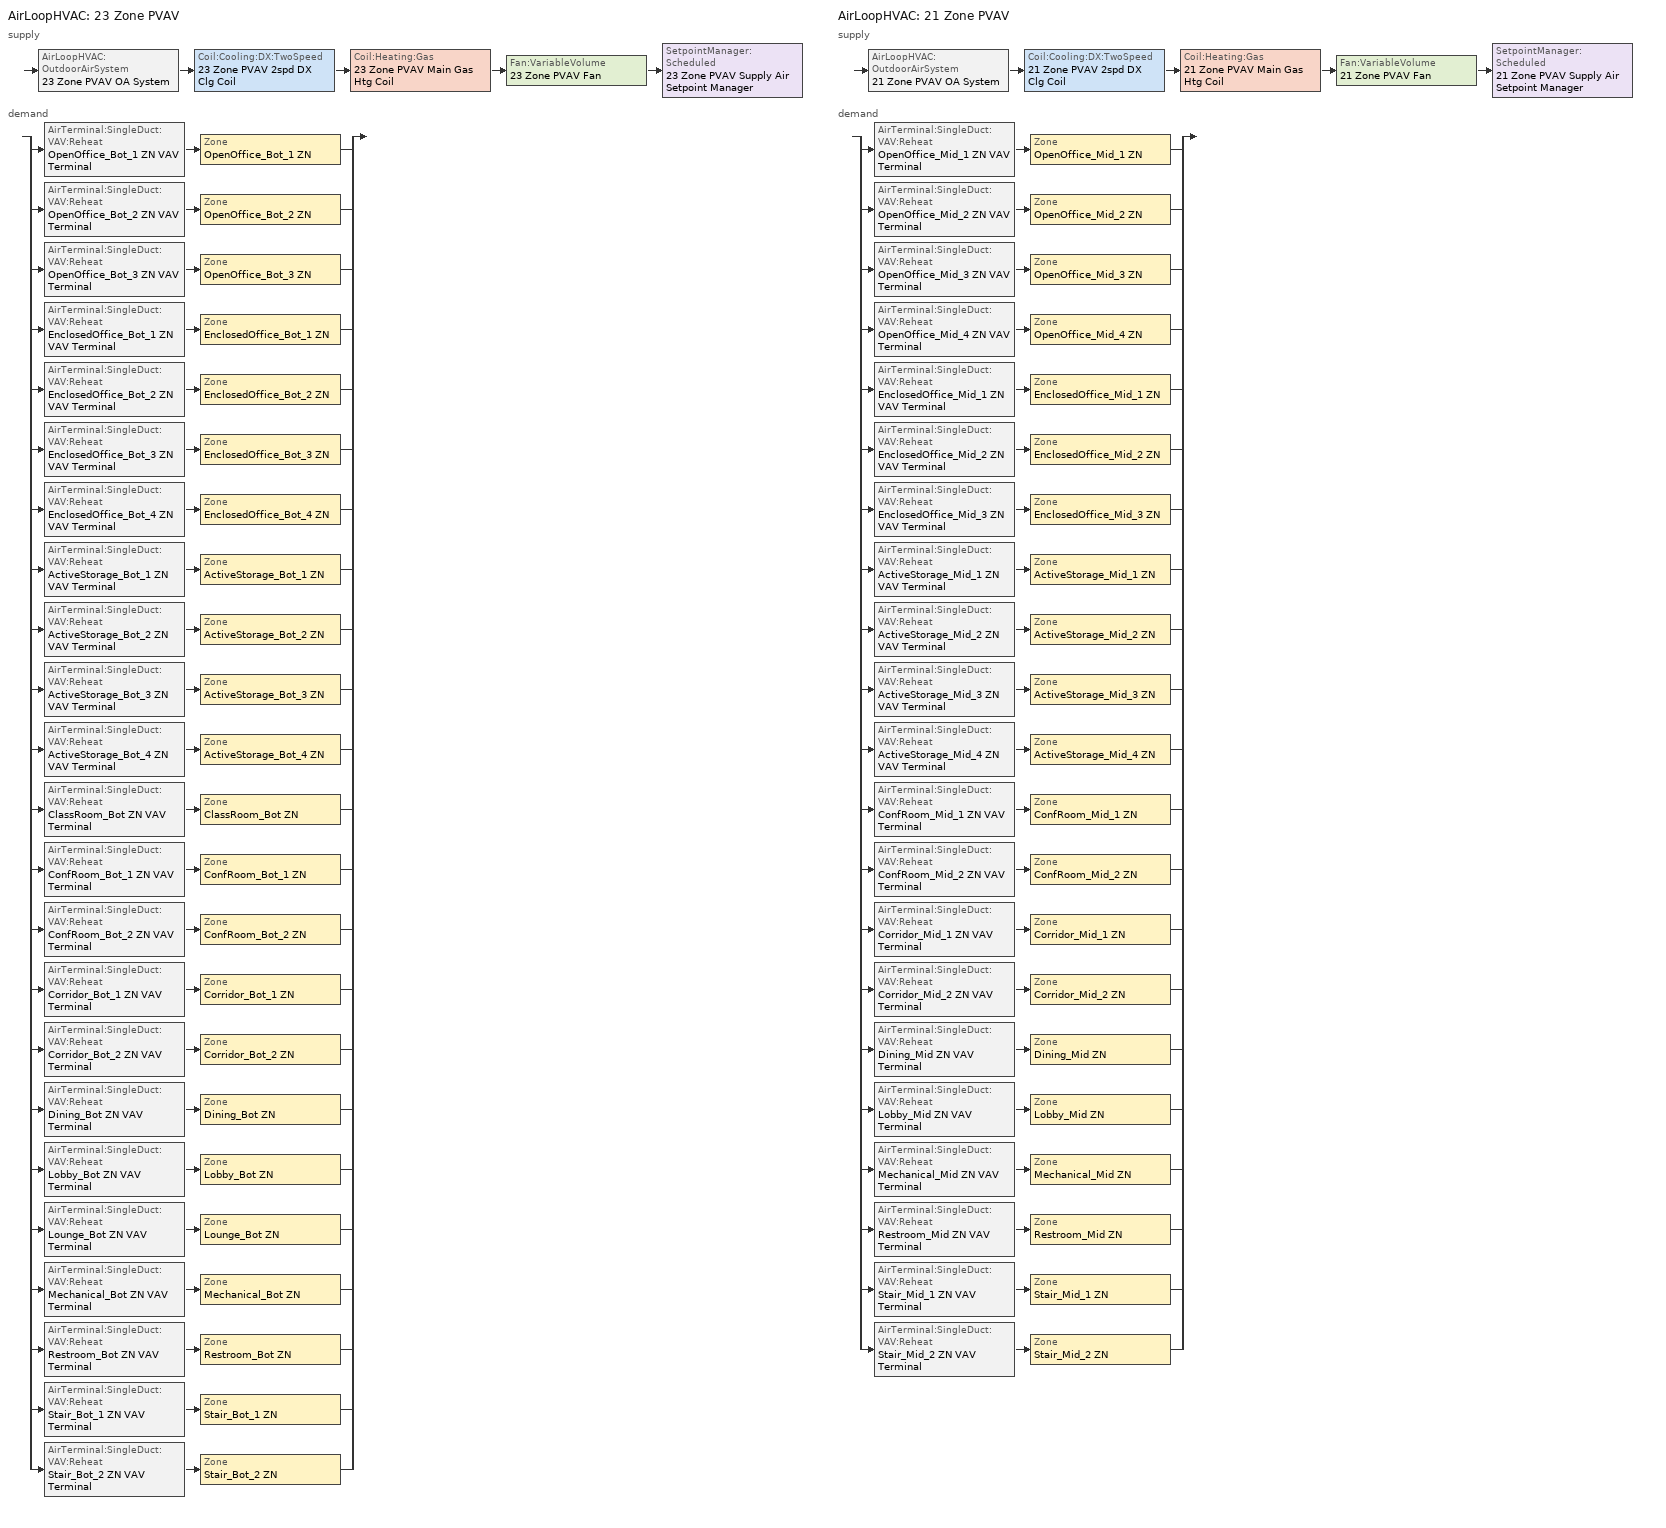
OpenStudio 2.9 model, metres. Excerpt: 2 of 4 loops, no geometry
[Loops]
AirLoopHVAC '23 Zone PVAV'
 supply: AirLoopHVAC:OutdoorAirSystem '23 Zone PVAV OA System' > Coil:Cooling:DX:TwoSpeed '23 Zone PVAV 2spd DX Clg Coil' > Coil:Heating:Gas '23 Zone PVAV Main Gas Htg Coil' > Fan:VariableVolume '23 Zone PVAV Fan' > SetpointManager:Scheduled '23 Zone PVAV Supply Air Setpoint Manager'
 demand: split
  | AirTerminal:SingleDuct:VAV:Reheat 'OpenOffice_Bot_1 ZN VAV Terminal' > Zone 'OpenOffice_Bot_1 ZN'
  | AirTerminal:SingleDuct:VAV:Reheat 'OpenOffice_Bot_2 ZN VAV Terminal' > Zone 'OpenOffice_Bot_2 ZN'
  | AirTerminal:SingleDuct:VAV:Reheat 'OpenOffice_Bot_3 ZN VAV Terminal' > Zone 'OpenOffice_Bot_3 ZN'
  | AirTerminal:SingleDuct:VAV:Reheat 'EnclosedOffice_Bot_1 ZN VAV Terminal' > Zone 'EnclosedOffice_Bot_1 ZN'
  | AirTerminal:SingleDuct:VAV:Reheat 'EnclosedOffice_Bot_2 ZN VAV Terminal' > Zone 'EnclosedOffice_Bot_2 ZN'
  | AirTerminal:SingleDuct:VAV:Reheat 'EnclosedOffice_Bot_3 ZN VAV Terminal' > Zone 'EnclosedOffice_Bot_3 ZN'
  | AirTerminal:SingleDuct:VAV:Reheat 'EnclosedOffice_Bot_4 ZN VAV Terminal' > Zone 'EnclosedOffice_Bot_4 ZN'
  | AirTerminal:SingleDuct:VAV:Reheat 'ActiveStorage_Bot_1 ZN VAV Terminal' > Zone 'ActiveStorage_Bot_1 ZN'
  | AirTerminal:SingleDuct:VAV:Reheat 'ActiveStorage_Bot_2 ZN VAV Terminal' > Zone 'ActiveStorage_Bot_2 ZN'
  | AirTerminal:SingleDuct:VAV:Reheat 'ActiveStorage_Bot_3 ZN VAV Terminal' > Zone 'ActiveStorage_Bot_3 ZN'
  | AirTerminal:SingleDuct:VAV:Reheat 'ActiveStorage_Bot_4 ZN VAV Terminal' > Zone 'ActiveStorage_Bot_4 ZN'
  | AirTerminal:SingleDuct:VAV:Reheat 'ClassRoom_Bot ZN VAV Terminal' > Zone 'ClassRoom_Bot ZN'
  | AirTerminal:SingleDuct:VAV:Reheat 'ConfRoom_Bot_1 ZN VAV Terminal' > Zone 'ConfRoom_Bot_1 ZN'
  | AirTerminal:SingleDuct:VAV:Reheat 'ConfRoom_Bot_2 ZN VAV Terminal' > Zone 'ConfRoom_Bot_2 ZN'
  | AirTerminal:SingleDuct:VAV:Reheat 'Corridor_Bot_1 ZN VAV Terminal' > Zone 'Corridor_Bot_1 ZN'
  | AirTerminal:SingleDuct:VAV:Reheat 'Corridor_Bot_2 ZN VAV Terminal' > Zone 'Corridor_Bot_2 ZN'
  | AirTerminal:SingleDuct:VAV:Reheat 'Dining_Bot ZN VAV Terminal' > Zone 'Dining_Bot ZN'
  | AirTerminal:SingleDuct:VAV:Reheat 'Lobby_Bot ZN VAV Terminal' > Zone 'Lobby_Bot ZN'
  | AirTerminal:SingleDuct:VAV:Reheat 'Lounge_Bot ZN VAV Terminal' > Zone 'Lounge_Bot ZN'
  | AirTerminal:SingleDuct:VAV:Reheat 'Mechanical_Bot ZN VAV Terminal' > Zone 'Mechanical_Bot ZN'
  | AirTerminal:SingleDuct:VAV:Reheat 'Restroom_Bot ZN VAV Terminal' > Zone 'Restroom_Bot ZN'
  | AirTerminal:SingleDuct:VAV:Reheat 'Stair_Bot_1 ZN VAV Terminal' > Zone 'Stair_Bot_1 ZN'
  | AirTerminal:SingleDuct:VAV:Reheat 'Stair_Bot_2 ZN VAV Terminal' > Zone 'Stair_Bot_2 ZN'
AirLoopHVAC '21 Zone PVAV'
 supply: AirLoopHVAC:OutdoorAirSystem '21 Zone PVAV OA System' > Coil:Cooling:DX:TwoSpeed '21 Zone PVAV 2spd DX Clg Coil' > Coil:Heating:Gas '21 Zone PVAV Main Gas Htg Coil' > Fan:VariableVolume '21 Zone PVAV Fan' > SetpointManager:Scheduled '21 Zone PVAV Supply Air Setpoint Manager'
 demand: split
  | AirTerminal:SingleDuct:VAV:Reheat 'OpenOffice_Mid_1 ZN VAV Terminal' > Zone 'OpenOffice_Mid_1 ZN'
  | AirTerminal:SingleDuct:VAV:Reheat 'OpenOffice_Mid_2 ZN VAV Terminal' > Zone 'OpenOffice_Mid_2 ZN'
  | AirTerminal:SingleDuct:VAV:Reheat 'OpenOffice_Mid_3 ZN VAV Terminal' > Zone 'OpenOffice_Mid_3 ZN'
  | AirTerminal:SingleDuct:VAV:Reheat 'OpenOffice_Mid_4 ZN VAV Terminal' > Zone 'OpenOffice_Mid_4 ZN'
  | AirTerminal:SingleDuct:VAV:Reheat 'EnclosedOffice_Mid_1 ZN VAV Terminal' > Zone 'EnclosedOffice_Mid_1 ZN'
  | AirTerminal:SingleDuct:VAV:Reheat 'EnclosedOffice_Mid_2 ZN VAV Terminal' > Zone 'EnclosedOffice_Mid_2 ZN'
  | AirTerminal:SingleDuct:VAV:Reheat 'EnclosedOffice_Mid_3 ZN VAV Terminal' > Zone 'EnclosedOffice_Mid_3 ZN'
  | AirTerminal:SingleDuct:VAV:Reheat 'ActiveStorage_Mid_1 ZN VAV Terminal' > Zone 'ActiveStorage_Mid_1 ZN'
  | AirTerminal:SingleDuct:VAV:Reheat 'ActiveStorage_Mid_2 ZN VAV Terminal' > Zone 'ActiveStorage_Mid_2 ZN'
  | AirTerminal:SingleDuct:VAV:Reheat 'ActiveStorage_Mid_3 ZN VAV Terminal' > Zone 'ActiveStorage_Mid_3 ZN'
  | AirTerminal:SingleDuct:VAV:Reheat 'ActiveStorage_Mid_4 ZN VAV Terminal' > Zone 'ActiveStorage_Mid_4 ZN'
  | AirTerminal:SingleDuct:VAV:Reheat 'ConfRoom_Mid_1 ZN VAV Terminal' > Zone 'ConfRoom_Mid_1 ZN'
  | AirTerminal:SingleDuct:VAV:Reheat 'ConfRoom_Mid_2 ZN VAV Terminal' > Zone 'ConfRoom_Mid_2 ZN'
  | AirTerminal:SingleDuct:VAV:Reheat 'Corridor_Mid_1 ZN VAV Terminal' > Zone 'Corridor_Mid_1 ZN'
  | AirTerminal:SingleDuct:VAV:Reheat 'Corridor_Mid_2 ZN VAV Terminal' > Zone 'Corridor_Mid_2 ZN'
  | AirTerminal:SingleDuct:VAV:Reheat 'Dining_Mid ZN VAV Terminal' > Zone 'Dining_Mid ZN'
  | AirTerminal:SingleDuct:VAV:Reheat 'Lobby_Mid ZN VAV Terminal' > Zone 'Lobby_Mid ZN'
  | AirTerminal:SingleDuct:VAV:Reheat 'Mechanical_Mid ZN VAV Terminal' > Zone 'Mechanical_Mid ZN'
  | AirTerminal:SingleDuct:VAV:Reheat 'Restroom_Mid ZN VAV Terminal' > Zone 'Restroom_Mid ZN'
  | AirTerminal:SingleDuct:VAV:Reheat 'Stair_Mid_1 ZN VAV Terminal' > Zone 'Stair_Mid_1 ZN'
  | AirTerminal:SingleDuct:VAV:Reheat 'Stair_Mid_2 ZN VAV Terminal' > Zone 'Stair_Mid_2 ZN'
[Sizing:Zone] Zone Cooling Design Supply Air Temperature Input Method=SupplyAirTemperature; Zone Cooling Design Supply Air Temperature {C}=12.7778; Zone Cooling Design Supply Air Temperature Difference {deltaC}=11.11; Zone Heating Design Supply Air Temperature Input Method=SupplyAirTemperature; Zone Heating Design Supply Air Temperature {C}=50; Zone Heating Design Supply Air Temperature Difference {deltaC}=11.11; Zone Cooling Design Supply Air Humidity Ratio {kg-H2O/kg-air}=0.0085; Zone Heating Design Supply Air Humidity Ratio {kg-H2O/kg-air}=0.008; Cooling Design Air Flow Method=DesignDay; Heating Design Air Flow Method=DesignDay; Account for Dedicated Outdoor Air System=No; Dedicated Outdoor Air System Control Strategy=NeutralSupplyAir; Dedicated Outdoor Air Low Setpoint Temperature for Design {C}=autosize; Dedicated Outdoor Air High Setpoint Temperature for Design {C}=autosize
ActiveStorage_Bot_1 ZN; ActiveStorage_Bot_2 ZN; ActiveStorage_Bot_3 ZN; ActiveStorage_Bot_4 ZN; ActiveStorage_Mid_1 ZN; ActiveStorage_Mid_2 ZN; ActiveStorage_Mid_3 ZN; ActiveStorage_Mid_4 ZN; ClassRoom_Bot ZN; ConfRoom_Bot_1 ZN; ConfRoom_Bot_2 ZN; ConfRoom_Mid_1 ZN; ConfRoom_Mid_2 ZN; Corridor_Bot_1 ZN; Corridor_Bot_2 ZN; Corridor_Mid_1 ZN; Corridor_Mid_2 ZN; Dining_Bot ZN; Dining_Mid ZN; EnclosedOffice_Bot_1 ZN; EnclosedOffice_Bot_2 ZN; EnclosedOffice_Bot_3 ZN; EnclosedOffice_Bot_4 ZN; EnclosedOffice_Mid_1 ZN; EnclosedOffice_Mid_2 ZN; EnclosedOffice_Mid_3 ZN; Lobby_Bot ZN; Lobby_Mid ZN; Lounge_Bot ZN; Mechanical_Mid ZN; OpenOffice_Bot_1 ZN; OpenOffice_Bot_2 ZN; OpenOffice_Bot_3 ZN; OpenOffice_Mid_1 ZN; OpenOffice_Mid_2 ZN; OpenOffice_Mid_3 ZN; OpenOffice_Mid_4 ZN; Restroom_Bot ZN; Restroom_Mid ZN; Stair_Bot_1 ZN; Stair_Bot_2 ZN; Stair_Mid_1 ZN; Stair_Mid_2 ZN
[Zone equipment]
ActiveStorage_Bot_1 ZN: ActiveStorage_Bot_1 ZN VAV Terminal
ActiveStorage_Bot_2 ZN: ActiveStorage_Bot_2 ZN VAV Terminal
ActiveStorage_Bot_3 ZN: ActiveStorage_Bot_3 ZN VAV Terminal
ActiveStorage_Bot_4 ZN: ActiveStorage_Bot_4 ZN VAV Terminal
ActiveStorage_Mid_1 ZN: ActiveStorage_Mid_1 ZN VAV Terminal
ActiveStorage_Mid_2 ZN: ActiveStorage_Mid_2 ZN VAV Terminal
ActiveStorage_Mid_3 ZN: ActiveStorage_Mid_3 ZN VAV Terminal
ActiveStorage_Mid_4 ZN: ActiveStorage_Mid_4 ZN VAV Terminal
ClassRoom_Bot ZN: ClassRoom_Bot ZN VAV Terminal
ConfRoom_Bot_1 ZN: ConfRoom_Bot_1 ZN VAV Terminal
ConfRoom_Bot_2 ZN: ConfRoom_Bot_2 ZN VAV Terminal
ConfRoom_Mid_1 ZN: ConfRoom_Mid_1 ZN VAV Terminal
ConfRoom_Mid_2 ZN: ConfRoom_Mid_2 ZN VAV Terminal
Corridor_Bot_1 ZN: Corridor_Bot_1 ZN VAV Terminal
Corridor_Bot_2 ZN: Corridor_Bot_2 ZN VAV Terminal
Corridor_Mid_1 ZN: Corridor_Mid_1 ZN VAV Terminal
Corridor_Mid_2 ZN: Corridor_Mid_2 ZN VAV Terminal
Dining_Bot ZN: Dining_Bot ZN VAV Terminal
Dining_Mid ZN: Dining_Mid ZN VAV Terminal
EnclosedOffice_Bot_1 ZN: EnclosedOffice_Bot_1 ZN VAV Terminal
EnclosedOffice_Bot_2 ZN: EnclosedOffice_Bot_2 ZN VAV Terminal
EnclosedOffice_Bot_3 ZN: EnclosedOffice_Bot_3 ZN VAV Terminal
EnclosedOffice_Bot_4 ZN: EnclosedOffice_Bot_4 ZN VAV Terminal
EnclosedOffice_Mid_1 ZN: EnclosedOffice_Mid_1 ZN VAV Terminal
EnclosedOffice_Mid_2 ZN: EnclosedOffice_Mid_2 ZN VAV Terminal
EnclosedOffice_Mid_3 ZN: EnclosedOffice_Mid_3 ZN VAV Terminal
Lobby_Bot ZN: Lobby_Bot ZN VAV Terminal
Lobby_Mid ZN: Lobby_Mid ZN VAV Terminal
Lounge_Bot ZN: Lounge_Bot ZN VAV Terminal
Mechanical_Bot ZN: Mechanical_Bot ZN VAV Terminal
Mechanical_Mid ZN: Mechanical_Mid ZN VAV Terminal
OpenOffice_Bot_1 ZN: OpenOffice_Bot_1 ZN VAV Terminal
OpenOffice_Bot_2 ZN: OpenOffice_Bot_2 ZN VAV Terminal
OpenOffice_Bot_3 ZN: OpenOffice_Bot_3 ZN VAV Terminal
OpenOffice_Mid_1 ZN: OpenOffice_Mid_1 ZN VAV Terminal
OpenOffice_Mid_2 ZN: OpenOffice_Mid_2 ZN VAV Terminal
OpenOffice_Mid_3 ZN: OpenOffice_Mid_3 ZN VAV Terminal
OpenOffice_Mid_4 ZN: OpenOffice_Mid_4 ZN VAV Terminal
Restroom_Bot ZN: Restroom_Bot ZN VAV Terminal
Restroom_Mid ZN: Restroom_Mid ZN VAV Terminal
Stair_Bot_1 ZN: Stair_Bot_1 ZN VAV Terminal
Stair_Bot_2 ZN: Stair_Bot_2 ZN VAV Terminal
Stair_Mid_1 ZN: Stair_Mid_1 ZN VAV Terminal
Stair_Mid_2 ZN: Stair_Mid_2 ZN VAV Terminal
[AirLoopHVAC] Availability Schedule=OfficeMedium HVACOperationSchd; Design Supply Air Flow Rate {m3/s}=AutoSize
23 Zone PVAV; 21 Zone PVAV
[Sizing:System] Type of Load to Size On=Sensible; Design Outdoor Air Flow Rate {m3/s}=Autosize; Central Heating Maximum System Air Flow Ratio=0.3; Preheat Design Temperature {C}=7.22222; Preheat Design Humidity Ratio {kg-H2O/kg-Air}=0.008; Precool Design Temperature {C}=12.7778; Precool Design Humidity Ratio {kg-H2O/kg-Air}=0.008; Central Cooling Design Supply Air Temperature {C}=12.7778; Central Heating Design Supply Air Temperature {C}=12.7778; Sizing Option=Coincident; 100% Outdoor Air in Cooling=No; 100% Outdoor Air in Heating=No; Central Cooling Design Supply Air Humidity Ratio {kg-H2O/kg-Air}=0.0085; Central Heating Design Supply Air Humidity Ratio {kg-H2O/kg-Air}=0.008; Cooling Design Air Flow Method=DesignDay; Cooling Design Air Flow Rate {m3/s}=0; Heating Design Air Flow Method=DesignDay; Heating Design Air Flow Rate {m3/s}=0; System Outdoor Air Method=ZoneSum; Zone Maximum Outdoor Air Fraction=1; Cooling Supply Air Flow Rate Per Floor Area {m3/s-m2}=0.00996765; Cooling Fraction of Autosized Cooling Supply Air Flow Rate=1; Cooling Supply Air Flow Rate Per Unit Cooling Capacity {m3/s-W}=3.94755e-05; Heating Supply Air Flow Rate Per Floor Area {m3/s-m2}=0.00996765; Heating Fraction of Autosized Heating Supply Air Flow Rate=1; Heating Fraction of Autosized Cooling Supply Air Flow Rate=1; Heating Supply Air Flow Rate Per Unit Heating Capacity {m3/s-W}=3.15882e-05; Cooling Design Capacity Method=CoolingDesignCapacity; Cooling Design Capacity {W}=autosize; Cooling Design Capacity Per Floor Area {W/m2}=234.7; Fraction of Autosized Cooling Design Capacity=1; Heating Design Capacity Method=HeatingDesignCapacity; Heating Design Capacity {W}=autosize; Heating Design Capacity Per Floor Area {W/m2}=157; Fraction of Autosized Heating Design Capacity=1; Central Cooling Capacity Control Method=OnOff
23 Zone PVAV; 21 Zone PVAV
[SetpointManager:Scheduled] Control Variable=Temperature
Name | Schedule
23 Zone PVAV Supply Air Setpoint Manager | Supply Air Temp - 55.0F
21 Zone PVAV Supply Air Setpoint Manager | Supply Air Temp - 55.0F 1
[Fan:VariableVolume] Availability Schedule=Always On Discrete; Fan Total Efficiency=0.6045; Pressure Rise {Pa}=1017.592; Maximum Flow Rate {m3/s}=Autosize; Fan Power Minimum Flow Rate Input Method=FixedFlowRate; Fan Power Minimum Flow Fraction=0; Fan Power Minimum Air Flow Rate {m3/s}=0; Motor Efficiency=0.93; Motor In Airstream Fraction=1; Fan Power Coefficient 1=0.0407599; Fan Power Coefficient 2=0.088045; Fan Power Coefficient 3=-0.0729261; Fan Power Coefficient 4=0.94374; Fan Power Coefficient 5=0
23 Zone PVAV Fan; 21 Zone PVAV Fan
[Coil:Heating:Gas] Availability Schedule=Always On Discrete; Gas Burner Efficiency=0.8; Nominal Capacity {W}=AutoSize; Parasitic Electric Load {W}=0; Parasitic Gas Load {W}=0
23 Zone PVAV Main Gas Htg Coil; 21 Zone PVAV Main Gas Htg Coil
[Coil:Cooling:DX:TwoSpeed] Availability Schedule=Always On Discrete; Rated High Speed Total Cooling Capacity {W}=Autosize; Rated High Speed Sensible Heat Ratio=Autosize; Rated High Speed COP {W/W}=3; Rated High Speed Air Flow Rate {m3/s}=Autosize; Rated Low Speed Total Cooling Capacity {W}=Autosize; Rated Low Speed Sensible Heat Ratio=0.69; Rated Low Speed COP {W/W}=3; Condenser Type=AirCooled; High Speed Evaporative Condenser Effectiveness=0; High Speed Evaporative Condenser Air Flow Rate {m3/s}=Autosize; High Speed Evaporative Condenser Pump Rated Power Consumption {W}=Autosize; Low Speed Evaporative Condenser Effectiveness=0; Low Speed Evaporative Condenser Air Flow Rate {m3/s}=Autosize; Low Speed Evaporative Condenser Pump Rated Power Consumption {W}=Autosize; Basin Heater Capacity {W/K}=10; Basin Heater Setpoint Temperature {C}=2
Name | Total Cooling Capacity Function of Temperature Curve | Total Cooling Capacity Function of Flow Fraction Curve | Energy Input Ratio Function of Temperature Curve | Energy Input Ratio Function of Flow Fraction Curve | Part Load Fraction Correlation Curve | Low Speed Total Cooling Capacity Function of Temperature Curve | Low Speed Energy Input Ratio Function of Temperature Curve
23 Zone PVAV 2spd DX Clg Coil | Curve Biquadratic 1 | Curve Quadratic 1 | Curve Biquadratic 2 | Curve Quadratic 2 | Curve Quadratic 3 | Curve Biquadratic 3 | Curve Biquadratic 4
21 Zone PVAV 2spd DX Clg Coil | Curve Biquadratic 5 | Curve Quadratic 4 | Curve Biquadratic 6 | Curve Quadratic 5 | Curve Quadratic 6 | Curve Biquadratic 7 | Curve Biquadratic 8
[Controller:OutdoorAir] Minimum Outdoor Air Flow Rate {m3/s}=autosize; Maximum Outdoor Air Flow Rate {m3/s}=Autosize; Economizer Control Type=NoEconomizer; Economizer Control Action Type=ModulateFlow; Economizer Maximum Limit Dry-Bulb Temperature {C}=28; Economizer Maximum Limit Enthalpy {J/kg}=64000; Lockout Type=NoLockout; Minimum Limit Type=FixedMinimum; Minimum Outdoor Air Schedule=OfficeMedium MinOA_MotorizedDamper_Sched; High Humidity Control=No; Heat Recovery Bypass Control Type=BypassWhenWithinEconomizerLimits
Name | Controller Mechanical Ventilation
Controller Outdoor Air 1 | 23 Zone PVAV Ventilation Controller
Controller Outdoor Air 2 | 21 Zone PVAV Ventilation Controller
[Controller:MechanicalVentilation] Availability Schedule=OfficeMedium MinOA_MotorizedDamper_Sched; System Outdoor Air Method=ZoneSum
23 Zone PVAV Ventilation Controller; 21 Zone PVAV Ventilation Controller
[AirLoopHVAC:OutdoorAirSystem]
Name | Controller
23 Zone PVAV OA System | Controller Outdoor Air 1
21 Zone PVAV OA System | Controller Outdoor Air 2
[Coil:Heating:Electric] Availability Schedule=Always On Discrete; Efficiency=1
OpenOffice_Bot_1 ZN Electric Reheat Coil; OpenOffice_Bot_2 ZN Electric Reheat Coil; OpenOffice_Bot_3 ZN Electric Reheat Coil; EnclosedOffice_Bot_1 ZN Electric Reheat Coil; EnclosedOffice_Bot_2 ZN Electric Reheat Coil; EnclosedOffice_Bot_3 ZN Electric Reheat Coil; EnclosedOffice_Bot_4 ZN Electric Reheat Coil; ActiveStorage_Bot_1 ZN Electric Reheat Coil; ActiveStorage_Bot_2 ZN Electric Reheat Coil; ActiveStorage_Bot_3 ZN Electric Reheat Coil; ActiveStorage_Bot_4 ZN Electric Reheat Coil; ClassRoom_Bot ZN Electric Reheat Coil; ConfRoom_Bot_1 ZN Electric Reheat Coil; ConfRoom_Bot_2 ZN Electric Reheat Coil; Corridor_Bot_1 ZN Electric Reheat Coil; Corridor_Bot_2 ZN Electric Reheat Coil; Dining_Bot ZN Electric Reheat Coil; Lobby_Bot ZN Electric Reheat Coil; Lounge_Bot ZN Electric Reheat Coil; Mechanical_Bot ZN Electric Reheat Coil; Restroom_Bot ZN Electric Reheat Coil; Stair_Bot_1 ZN Electric Reheat Coil; Stair_Bot_2 ZN Electric Reheat Coil; OpenOffice_Mid_1 ZN Electric Reheat Coil; OpenOffice_Mid_2 ZN Electric Reheat Coil; OpenOffice_Mid_3 ZN Electric Reheat Coil; OpenOffice_Mid_4 ZN Electric Reheat Coil; EnclosedOffice_Mid_1 ZN Electric Reheat Coil; EnclosedOffice_Mid_2 ZN Electric Reheat Coil; EnclosedOffice_Mid_3 ZN Electric Reheat Coil; ActiveStorage_Mid_1 ZN Electric Reheat Coil; ActiveStorage_Mid_2 ZN Electric Reheat Coil; ActiveStorage_Mid_3 ZN Electric Reheat Coil; ActiveStorage_Mid_4 ZN Electric Reheat Coil; ConfRoom_Mid_1 ZN Electric Reheat Coil; ConfRoom_Mid_2 ZN Electric Reheat Coil; Corridor_Mid_1 ZN Electric Reheat Coil; Corridor_Mid_2 ZN Electric Reheat Coil; Dining_Mid ZN Electric Reheat Coil; Lobby_Mid ZN Electric Reheat Coil; Mechanical_Mid ZN Electric Reheat Coil; Restroom_Mid ZN Electric Reheat Coil; Stair_Mid_1 ZN Electric Reheat Coil; Stair_Mid_2 ZN Electric Reheat Coil
[AirTerminal:SingleDuct:VAV:Reheat] Availability Schedule=Always On Discrete; Maximum Air Flow Rate {m3/s}=AutoSize; Zone Minimum Air Flow Input Method=Constant; Constant Minimum Air Flow Fraction=0.2; Fixed Minimum Air Flow Rate {m3/s}=0; Maximum Hot Water or Steam Flow Rate {m3/s}=AutoSize; Minimum Hot Water or Steam Flow Rate {m3/s}=0; Convergence Tolerance=0.001; Damper Heating Action=Normal; Maximum Flow per Zone Floor Area During Reheat {m3/s-m2}=AutoSize; Maximum Flow Fraction During Reheat=AutoSize; Maximum Reheat Air Temperature {C}=50; Control For Outdoor Air=No
Name | Reheat Coil
OpenOffice_Bot_1 ZN VAV Terminal | OpenOffice_Bot_1 ZN Electric Reheat Coil
OpenOffice_Bot_2 ZN VAV Terminal | OpenOffice_Bot_2 ZN Electric Reheat Coil
OpenOffice_Bot_3 ZN VAV Terminal | OpenOffice_Bot_3 ZN Electric Reheat Coil
EnclosedOffice_Bot_1 ZN VAV Terminal | EnclosedOffice_Bot_1 ZN Electric Reheat Coil
EnclosedOffice_Bot_2 ZN VAV Terminal | EnclosedOffice_Bot_2 ZN Electric Reheat Coil
EnclosedOffice_Bot_3 ZN VAV Terminal | EnclosedOffice_Bot_3 ZN Electric Reheat Coil
EnclosedOffice_Bot_4 ZN VAV Terminal | EnclosedOffice_Bot_4 ZN Electric Reheat Coil
ActiveStorage_Bot_1 ZN VAV Terminal | ActiveStorage_Bot_1 ZN Electric Reheat Coil
ActiveStorage_Bot_2 ZN VAV Terminal | ActiveStorage_Bot_2 ZN Electric Reheat Coil
ActiveStorage_Bot_3 ZN VAV Terminal | ActiveStorage_Bot_3 ZN Electric Reheat Coil
ActiveStorage_Bot_4 ZN VAV Terminal | ActiveStorage_Bot_4 ZN Electric Reheat Coil
ClassRoom_Bot ZN VAV Terminal | ClassRoom_Bot ZN Electric Reheat Coil
ConfRoom_Bot_1 ZN VAV Terminal | ConfRoom_Bot_1 ZN Electric Reheat Coil
ConfRoom_Bot_2 ZN VAV Terminal | ConfRoom_Bot_2 ZN Electric Reheat Coil
Corridor_Bot_1 ZN VAV Terminal | Corridor_Bot_1 ZN Electric Reheat Coil
Corridor_Bot_2 ZN VAV Terminal | Corridor_Bot_2 ZN Electric Reheat Coil
Dining_Bot ZN VAV Terminal | Dining_Bot ZN Electric Reheat Coil
Lobby_Bot ZN VAV Terminal | Lobby_Bot ZN Electric Reheat Coil
Lounge_Bot ZN VAV Terminal | Lounge_Bot ZN Electric Reheat Coil
Mechanical_Bot ZN VAV Terminal | Mechanical_Bot ZN Electric Reheat Coil
Restroom_Bot ZN VAV Terminal | Restroom_Bot ZN Electric Reheat Coil
Stair_Bot_1 ZN VAV Terminal | Stair_Bot_1 ZN Electric Reheat Coil
Stair_Bot_2 ZN VAV Terminal | Stair_Bot_2 ZN Electric Reheat Coil
OpenOffice_Mid_1 ZN VAV Terminal | OpenOffice_Mid_1 ZN Electric Reheat Coil
OpenOffice_Mid_2 ZN VAV Terminal | OpenOffice_Mid_2 ZN Electric Reheat Coil
OpenOffice_Mid_3 ZN VAV Terminal | OpenOffice_Mid_3 ZN Electric Reheat Coil
OpenOffice_Mid_4 ZN VAV Terminal | OpenOffice_Mid_4 ZN Electric Reheat Coil
EnclosedOffice_Mid_1 ZN VAV Terminal | EnclosedOffice_Mid_1 ZN Electric Reheat Coil
EnclosedOffice_Mid_2 ZN VAV Terminal | EnclosedOffice_Mid_2 ZN Electric Reheat Coil
EnclosedOffice_Mid_3 ZN VAV Terminal | EnclosedOffice_Mid_3 ZN Electric Reheat Coil
ActiveStorage_Mid_1 ZN VAV Terminal | ActiveStorage_Mid_1 ZN Electric Reheat Coil
ActiveStorage_Mid_2 ZN VAV Terminal | ActiveStorage_Mid_2 ZN Electric Reheat Coil
ActiveStorage_Mid_3 ZN VAV Terminal | ActiveStorage_Mid_3 ZN Electric Reheat Coil
ActiveStorage_Mid_4 ZN VAV Terminal | ActiveStorage_Mid_4 ZN Electric Reheat Coil
ConfRoom_Mid_1 ZN VAV Terminal | ConfRoom_Mid_1 ZN Electric Reheat Coil
ConfRoom_Mid_2 ZN VAV Terminal | ConfRoom_Mid_2 ZN Electric Reheat Coil
Corridor_Mid_1 ZN VAV Terminal | Corridor_Mid_1 ZN Electric Reheat Coil
Corridor_Mid_2 ZN VAV Terminal | Corridor_Mid_2 ZN Electric Reheat Coil
Dining_Mid ZN VAV Terminal | Dining_Mid ZN Electric Reheat Coil
Lobby_Mid ZN VAV Terminal | Lobby_Mid ZN Electric Reheat Coil
Mechanical_Mid ZN VAV Terminal | Mechanical_Mid ZN Electric Reheat Coil
Restroom_Mid ZN VAV Terminal | Restroom_Mid ZN Electric Reheat Coil
Stair_Mid_1 ZN VAV Terminal | Stair_Mid_1 ZN Electric Reheat Coil
Stair_Mid_2 ZN VAV Terminal | Stair_Mid_2 ZN Electric Reheat Coil
[Schedule:Constant]
Always On Discrete: Value=1
[Schedule:Ruleset]
Name | Default Day Schedule | Summer Design Day Schedule | Winter Design Day Schedule
OfficeMedium HVACOperationSchd | OfficeMedium HVACOperationSchd Default | OfficeMedium HVACOperationSchd Summer Design Day | OfficeMedium HVACOperationSchd Winter Design Day
OfficeMedium MinOA_MotorizedDamper_Sched | OfficeMedium MinOA_MotorizedDamper_Sched Default | OfficeMedium MinOA_MotorizedDamper_Sched Summer Design Day | OfficeMedium MinOA_MotorizedDamper_Sched Winter Design Day
Supply Air Temp - 55.0F | Supply Air Temp - 55.0F Default
Supply Air Temp - 55.0F 1 | Supply Air Temp - 55.0F Default 1
[Schedule:Day]
OfficeMedium HVACOperationSchd Default; OfficeMedium MinOA_MotorizedDamper_Sched Default: 24, 0, 0
OfficeMedium HVACOperationSchd Summer Design Day; OfficeMedium HVACOperationSchd SmrDsn|Wkdy Day: 6, 0, 0, 22, 0, 1, 24, 0, 0
OfficeMedium HVACOperationSchd Winter Design Day; OfficeMedium HVACOperationSchd WntrDsn|Sat Day: 6, 0, 0, 18, 0, 1, 24, 0, 0
OfficeMedium MinOA_MotorizedDamper_Sched Summer Design Day; OfficeMedium MinOA_MotorizedDamper_Sched SmrDsn|Wkdy Day: 7, 0, 0, 22, 0, 1, 24, 0, 0
OfficeMedium MinOA_MotorizedDamper_Sched Winter Design Day; OfficeMedium MinOA_MotorizedDamper_Sched WntrDsn|Sat Day: 7, 0, 0, 18, 0, 1, 24, 0, 0
Supply Air Temp - 55.0F Default; Supply Air Temp - 55.0F Default 1: 24, 0, 12.7778
[Schedule:Rule] Date Specification Type=DateRange; Start Month=1; Start Day=1; End Month=12; End Day=31
Name | Schedule Ruleset | Rule Order | Day Schedule | Apply Monday | Apply Tuesday | Apply Wednesday | Apply Thursday | Apply Friday | Apply Saturday
Schedule Rule 16 | OfficeMedium HVACOperationSchd | 1 | OfficeMedium HVACOperationSchd SmrDsn|Wkdy Day | Yes | Yes | Yes | Yes | Yes
Schedule Rule 17 | OfficeMedium HVACOperationSchd | 0 | OfficeMedium HVACOperationSchd WntrDsn|Sat Day |  |  |  |  |  | Yes
Schedule Rule 18 | OfficeMedium MinOA_MotorizedDamper_Sched | 1 | OfficeMedium MinOA_MotorizedDamper_Sched SmrDsn|Wkdy Day | Yes | Yes | Yes | Yes | Yes
Schedule Rule 19 | OfficeMedium MinOA_MotorizedDamper_Sched | 0 | OfficeMedium MinOA_MotorizedDamper_Sched WntrDsn|Sat Day |  |  |  |  |  | Yes
[Curve:Biquadratic] Minimum Value of x=17; Maximum Value of x=22; Minimum Value of y=13; Maximum Value of y=46
Name | Coefficient1 Constant | Coefficient2 x | Coefficient3 x**2 | Coefficient4 y | Coefficient5 y**2 | Coefficient6 x*y
Curve Biquadratic 1; Curve Biquadratic 3; Curve Biquadratic 5; Curve Biquadratic 7 | 0.42415 | 0.04426 | -0.00042 | 0.00333 | -8e-005 | -0.00021
Curve Biquadratic 2; Curve Biquadratic 4; Curve Biquadratic 6; Curve Biquadratic 8 | 1.23649 | -0.02431 | 0.00057 | -0.01434 | 0.00063 | -0.00038
[Curve:Quadratic]
Name | Coefficient1 Constant | Coefficient2 x | Coefficient3 x**2 | Minimum Value of x | Maximum Value of x
Curve Quadratic 1; Curve Quadratic 4 | 0.77136 | 0.34053 | -0.11088 | 0.75918 | 1.13877
Curve Quadratic 2; Curve Quadratic 5 | 1.2055 | -0.32953 | 0.12308 | 0.75918 | 1.13877
Curve Quadratic 3; Curve Quadratic 6 | 0.771 | 0.229 | 0 | 0 | 1
